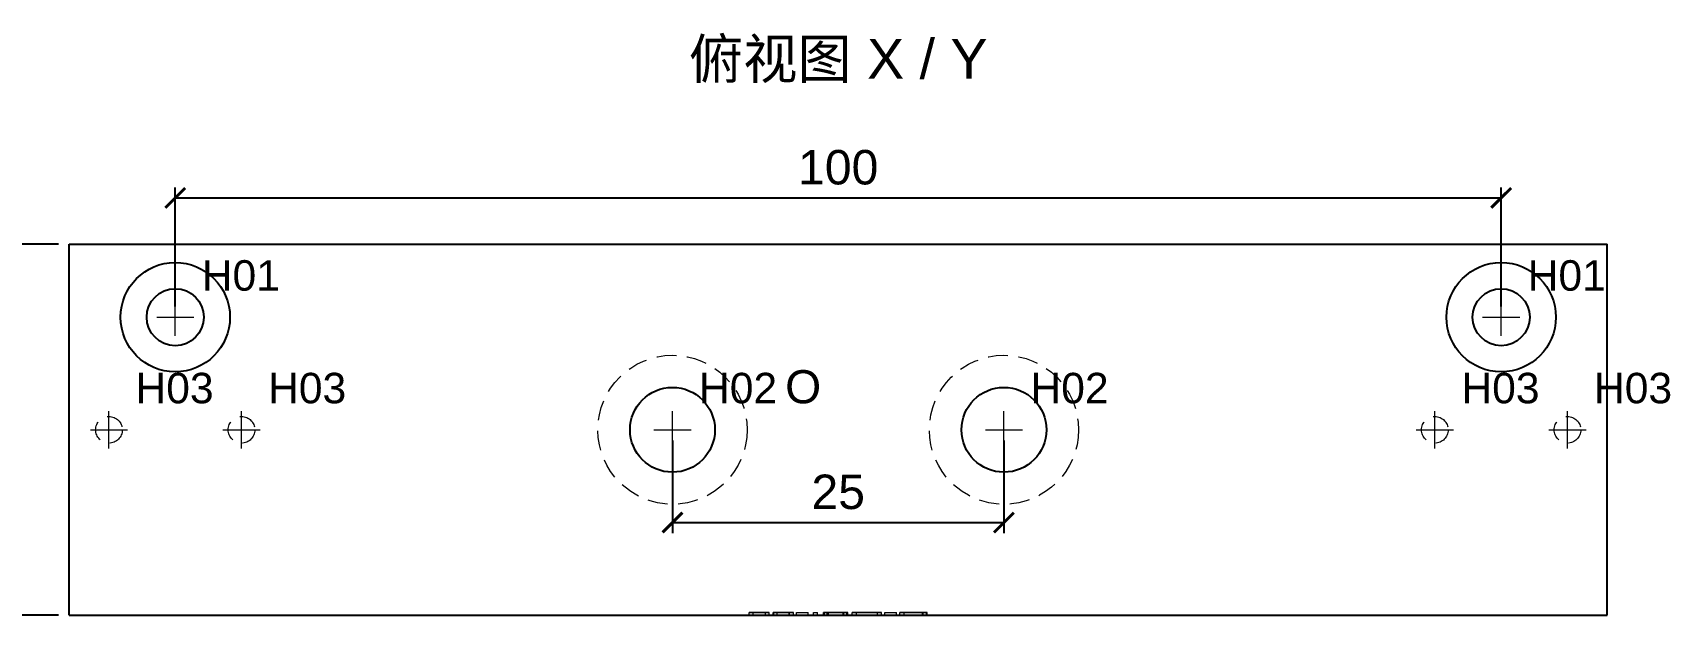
# Model space of a CAD drawing. Header units: millimetres. Extents: x 34 to 678, y 77 to 273.
# Drawn here: x 100.3 to 223.8, y 77.2 to 122 of the extents above; entities that cross this region are included whole.
import ezdxf
from ezdxf.enums import TextEntityAlignment as Align

# ---------------------------------------------------------------- set-up
doc = ezdxf.new("R2010")
doc.units = ezdxf.units.MM
doc.linetypes.add('WP_HIDDEN', pattern=[2.3, 1.5, -0.8])
for name, color, linetype, lineweight in [('ANNOTATIONS', 7, 'CONTINUOUS', 18), ('DIMENSIONS', 7, 'CONTINUOUS', 18), ('HIDDEN', 7, 'WP_HIDDEN', 13), ('VISIBLE', 7, 'CONTINUOUS', 25)]:
    doc.layers.add(name, color=color, linetype=linetype, lineweight=lineweight)
doc.styles.add('CJK', font='Arial Unicode.ttf')
doc.styles.add('OpenSansCondensed-Light', font='OpenSansCondensed-Light.ttf')
doc.dimstyles.new('EZDXF', dxfattribs={"dimtxt": 0.25, "dimasz": 0.175, "dimexe": 0.375, "dimexo": 0.125, "dimgap": 0.1, "dimtad": 1, "dimlfac": 100, "dimzin": 12, "dimdsep": 46, "dimtxsty": 'OpenSansCondensed-Light', "dimblk": 'ARCHTICK', "dimcen": 2.5, "dimazin": 3, "dimtfac": 0.5, "dimtmove": 2, "dimatfit": 3})

# ---------------------------------------------------------------- blocks, each defined once
blk = doc.blocks.new('_ARCHTICK')
at = {"color": 0, "linetype": 'BYBLOCK', "const_width": 0.15}
blk.add_lwpolyline([(-0.5, -0.5), (0.5, 0.5)], dxfattribs=at)

msp = doc.modelspace()

# ---------------------------------------------------------------- linework, layer by layer
at = {"layer": 'ANNOTATIONS'}
for p, q in [((111, 99.1), (111, 101.9)), ((211, 99.1), (211, 101.9)), ((109.6, 100.5), (112.4, 100.5)), ((209.6, 100.5), (212.4, 100.5)), ((106, 90.6), (106, 93.4)), ((116, 90.6), (116, 93.4)), ((148.5, 90.6), (148.5, 93.4)), ((173.5, 90.6), (173.5, 93.4)), ((206, 90.6), (206, 93.4)), ((216, 90.6), (216, 93.4)), ((104.6, 92), (107.4, 92)), ((114.6, 92), (117.4, 92)), ((147.1, 92), (149.9, 92)), ((172.1, 92), (174.9, 92)), ((204.6, 92), (207.4, 92)), ((214.6, 92), (217.4, 92))]:
    msp.add_line(p, q, dxfattribs=at)
at = {"layer": 'HIDDEN'}
for p, q in [((154.28965, 78), (154.28965, 78.2)), ((154.58233, 78), (154.58233, 78.2)), ((155.50943, 78), (155.50943, 78.2)), ((155.80211, 78), (155.80211, 78.2)), ((156.09163, 78), (156.09163, 78.2)), ((156.13434, 78), (156.13434, 78.2)), ((156.13434, 78.2), (156.40804, 78.2)), ((156.40804, 78), (156.13434, 78)), ((156.38431, 78), (156.38431, 78.2)), ((156.40804, 78), (156.40804, 78.2)), ((157.30033, 78), (157.30033, 78.2)), ((157.33197, 78), (157.33197, 78.2)), ((157.33355, 78), (157.33355, 78.2)), ((157.61674, 78), (157.61674, 78.2)), ((157.86196, 78), (157.86196, 78.2)), ((157.86196, 78.2), (158.73685, 78.2)), ((158.73685, 78), (157.86196, 78)), ((158.73685, 78), (158.73685, 78.2)), ((159.14028, 78), (159.14028, 78.2)), ((159.14028, 78.2), (159.4472, 78.2)), ((159.4472, 78), (159.14028, 78)), ((159.4472, 78), (159.4472, 78.2)), ((159.88385, 78), (159.88385, 78.2)), ((159.88385, 78.2), (160.17337, 78.2)), ((160.17337, 78), (159.88385, 78)), ((159.97245, 78), (159.97245, 78.2)), ((160.17337, 78), (160.17337, 78.2)), ((160.26829, 78), (160.26829, 78.2)), ((161.66051, 78.2), (161.36625, 78.2)), ((161.36625, 78), (161.36625, 78.2)), ((161.36625, 78), (161.66051, 78)), ((161.43428, 78), (161.43428, 78.2)), ((161.66051, 78), (161.66051, 78.2)), ((161.73013, 78), (161.73013, 78.2)), ((162.05603, 78), (162.05603, 78.2)), ((162.37245, 78), (162.37245, 78.2)), ((163.95768, 78), (163.95768, 78.2)), ((164.27409, 78), (164.27409, 78.2)), ((164.52248, 78), (164.52248, 78.2)), ((164.52248, 78.2), (165.39736, 78.2)), ((165.39736, 78), (164.52248, 78)), ((165.39736, 78), (165.39736, 78.2)), ((165.65999, 78), (165.65999, 78.2)), ((165.9764, 78), (165.9764, 78.2)), ((167.6708, 78.2), (167.36862, 78.2)), ((167.36862, 78), (167.36862, 78.2)), ((167.36862, 78), (167.6708, 78)), ((167.40343, 78), (167.40343, 78.2)), ((167.40343, 78.2), (167.71035, 78.2)), ((167.71035, 78), (167.40343, 78)), ((167.6708, 78), (167.6708, 78.2)), ((167.71035, 78), (167.71035, 78.2))]:
    msp.add_line(p, q, dxfattribs=at)
for points in [[(154.51905, 78.2), (154.41869, 78.2), (154.347, 78.2), (154.30399, 78.2), (154.28965, 78.2)], [(154.28965, 78.2), (154.29494, 78.2), (154.31081, 78.2), (154.33726, 78.2), (154.37429, 78.2)], [(154.37429, 78), (154.33567, 78), (154.30939, 78), (154.29441, 78), (154.28965, 78)], [(154.28965, 78), (154.30103, 78), (154.33892, 78), (154.40962, 78), (154.45921, 78), (154.51905, 78)], [(154.37429, 78.2), (154.42175, 78.2), (154.4795, 78.2), (154.54753, 78.2), (154.62584, 78.2)], [(154.62584, 78), (154.5466, 78), (154.47828, 78), (154.42089, 78), (154.37429, 78)], [(155.04588, 78.2), (154.88718, 78.2), (154.74647, 78.2), (154.62376, 78.2), (154.51905, 78.2)], [(154.51905, 78), (154.62407, 78), (154.74822, 78), (154.88972, 78), (155.04588, 78)], [(154.58233, 78.2), (154.59069, 78.2), (154.61575, 78.2), (154.65753, 78.2), (154.71602, 78.2)], [(154.72947, 78.2), (154.6651, 78.2), (154.61912, 78.2), (154.59153, 78.2), (154.58233, 78.2)], [(154.71602, 78), (154.6514, 78), (154.61042, 78), (154.58877, 78), (154.58233, 78)], [(154.58233, 78), (154.58954, 78), (154.61363, 78), (154.65882, 78), (154.72947, 78)], [(154.62584, 78.2), (154.71468, 78.2), (154.8143, 78.2), (154.9247, 78.2), (155.04588, 78.2)], [(155.04588, 78), (154.81585, 78), (154.71547, 78), (154.62584, 78)], [(154.71602, 78.2), (154.86533, 78.2), (155.04588, 78.2)], [(155.04588, 78), (154.86425, 78), (154.71602, 78)], [(155.04272, 78.2), (154.86632, 78.2), (154.72947, 78.2)], [(154.72947, 78), (154.79257, 78), (154.86612, 78), (155.04272, 78)], [(155.37574, 78.2), (155.22564, 78.2), (155.04272, 78.2)], [(155.04272, 78), (155.22662, 78), (155.37574, 78)], [(155.04588, 78.2), (155.22109, 78.2), (155.37337, 78.2)], [(155.4675, 78.2), (155.37856, 78.2), (155.27864, 78.2), (155.16775, 78.2), (155.04588, 78.2)], [(155.04588, 78.2), (155.22643, 78.2), (155.37574, 78.2)], [(155.04588, 78), (155.27704, 78), (155.37774, 78), (155.4675, 78)], [(155.37337, 78), (155.22041, 78), (155.04588, 78)], [(155.37574, 78), (155.22753, 78), (155.04588, 78)], [(155.37337, 78.2), (155.50191, 78.2), (155.60593, 78.2)], [(155.60593, 78), (155.50207, 78), (155.37337, 78)], [(155.37574, 78.2), (155.43423, 78.2), (155.47601, 78.2), (155.50107, 78.2), (155.50943, 78.2)], [(155.50943, 78), (155.50298, 78), (155.48131, 78), (155.44032, 78), (155.37574, 78)], [(155.37574, 78), (155.44041, 78), (155.48138, 78), (155.503, 78), (155.50943, 78)], [(155.71826, 78.2), (155.67114, 78.2), (155.61365, 78.2), (155.54576, 78.2), (155.4675, 78.2)], [(155.4675, 78), (155.54667, 78), (155.61484, 78), (155.67199, 78), (155.71826, 78)], [(155.60593, 78.2), (155.6878, 78.2), (155.7499, 78.2)], [(155.7499, 78), (155.6883, 78), (155.60593, 78)], [(155.80211, 78.2), (155.79687, 78.2), (155.78115, 78.2), (155.75494, 78.2), (155.71826, 78.2)], [(155.71826, 78), (155.75648, 78), (155.78252, 78), (155.79738, 78), (155.80211, 78)], [(155.7499, 78.2), (155.78906, 78.2), (155.80211, 78.2)], [(155.80211, 78), (155.78979, 78), (155.7499, 78)], [(156.29097, 78.2), (156.20376, 78.2), (156.14146, 78.2), (156.10409, 78.2), (156.09163, 78.2)], [(156.09163, 78.2), (156.10463, 78.2), (156.14364, 78.2), (156.20865, 78.2), (156.29967, 78.2)], [(156.29967, 78), (156.20761, 78), (156.14233, 78), (156.10401, 78), (156.09163, 78)], [(156.09163, 78), (156.10351, 78), (156.14024, 78), (156.20277, 78), (156.29097, 78)], [(156.3416, 78.2), (156.26397, 78.2), (156.20356, 78.2), (156.16035, 78.2), (156.13434, 78.2)], [(156.13434, 78), (156.15975, 78), (156.20257, 78), (156.26322, 78), (156.3416, 78)], [(156.77825, 78.2), (156.63982, 78.2), (156.51246, 78.2), (156.39618, 78.2), (156.29097, 78.2)], [(156.29097, 78), (156.3956, 78), (156.51242, 78), (156.77825, 78)], [(156.29967, 78.2), (156.41027, 78.2), (156.53401, 78.2), (156.67091, 78.2), (156.82096, 78.2)], [(156.82096, 78), (156.67236, 78), (156.53485, 78), (156.4102, 78), (156.29967, 78)], [(156.78616, 78.2), (156.65633, 78.2), (156.53896, 78.2), (156.43405, 78.2), (156.3416, 78.2)], [(156.3416, 78), (156.43502, 78), (156.5409, 78), (156.65833, 78), (156.78616, 78)], [(156.52512, 78.2), (156.46351, 78.2), (156.41951, 78.2), (156.39311, 78.2), (156.38431, 78.2)], [(156.38431, 78.2), (156.39267, 78.2), (156.41773, 78.2), (156.45951, 78.2), (156.518, 78.2)], [(156.38431, 78), (156.39287, 78), (156.41901, 78), (156.4631, 78), (156.52512, 78)], [(156.518, 78), (156.45925, 78), (156.41739, 78), (156.39249, 78), (156.38431, 78)], [(156.40804, 78.2), (156.45867, 78.2), (156.54094, 78.2)], [(156.54094, 78), (156.45803, 78), (156.40804, 78)], [(156.518, 78.2), (156.6673, 78.2), (156.84786, 78.2)], [(156.84786, 78), (156.66741, 78), (156.518, 78)], [(156.85577, 78.2), (156.67818, 78.2), (156.52512, 78.2)], [(156.52512, 78), (156.67761, 78), (156.85577, 78)], [(156.54094, 78.2), (156.65287, 78.2), (156.79249, 78.2)], [(156.79249, 78), (156.65324, 78), (156.54094, 78)], [(157.09862, 78.2), (156.94456, 78.2), (156.77825, 78.2)], [(156.77825, 78), (156.94451, 78), (157.09862, 78)], [(157.23309, 78.2), (157.02604, 78.2), (156.78616, 78.2)], [(156.78616, 78), (157.02509, 78), (157.23309, 78)], [(156.79249, 78.2), (156.91569, 78.2), (157.02268, 78.2)], [(157.02268, 78), (156.91548, 78), (156.79249, 78)], [(156.82096, 78.2), (157.03751, 78.2), (157.23467, 78.2)], [(157.23467, 78), (157.0374, 78), (156.82096, 78)], [(156.84786, 78.2), (157.02802, 78.2), (157.17297, 78.2)], [(157.17297, 78), (157.02775, 78), (156.84786, 78)], [(157.16981, 78.2), (157.02604, 78.2), (156.85577, 78.2)], [(156.85577, 78), (157.02632, 78), (157.16981, 78)], [(157.02268, 78.2), (157.11266, 78.2), (157.18484, 78.2)], [(157.18484, 78), (157.11268, 78), (157.02268, 78)], [(157.33197, 78.2), (157.23092, 78.2), (157.09862, 78.2)], [(157.09862, 78), (157.23075, 78), (157.33197, 78)], [(157.30033, 78.2), (157.29217, 78.2), (157.2677, 78.2), (157.22691, 78.2), (157.16981, 78.2)], [(157.16981, 78), (157.22747, 78), (157.26832, 78), (157.29245, 78), (157.30033, 78)], [(157.17297, 78.2), (157.22869, 78.2), (157.26849, 78.2), (157.29237, 78.2), (157.30033, 78.2)], [(157.30033, 78), (157.29266, 78), (157.26916, 78), (157.22931, 78), (157.17297, 78)], [(157.18484, 78.2), (157.24298, 78.2), (157.29084, 78.2)], [(157.29084, 78), (157.24339, 78), (157.18484, 78)], [(157.52024, 78.2), (157.4661, 78.2), (157.4002, 78.2), (157.32253, 78.2), (157.23309, 78.2)], [(157.23309, 78), (157.3235, 78), (157.40154, 78), (157.46708, 78), (157.52024, 78)], [(157.23467, 78.2), (157.32278, 78.2), (157.3996, 78.2), (157.46516, 78.2), (157.51945, 78.2)], [(157.51945, 78), (157.46566, 78), (157.40021, 78), (157.32314, 78), (157.23467, 78)], [(157.29084, 78.2), (157.32287, 78.2), (157.33355, 78.2)], [(157.33355, 78), (157.32288, 78), (157.29084, 78)], [(157.33355, 78.2), (157.33197, 78.2)], [(157.33197, 78), (157.33355, 78)], [(157.51945, 78.2), (157.56201, 78.2), (157.59242, 78.2), (157.61066, 78.2), (157.61674, 78.2)], [(157.61674, 78), (157.61141, 78), (157.59443, 78), (157.56426, 78), (157.51945, 78)], [(157.61674, 78.2), (157.61071, 78.2), (157.59262, 78.2), (157.56246, 78.2), (157.52024, 78.2)], [(157.52024, 78), (157.56454, 78), (157.59447, 78), (157.6114, 78), (157.61674, 78)], [(160.01121, 78.2), (159.95786, 78.2), (159.91885, 78.2), (159.89418, 78.2), (159.88385, 78.2)], [(159.88385, 78), (159.89409, 78), (159.91871, 78), (159.95778, 78), (160.01121, 78)], [(160.05392, 78.2), (160.01828, 78.2), (159.99281, 78.2), (159.97754, 78.2), (159.97245, 78.2)], [(159.97245, 78.2), (159.97868, 78.2), (159.99736, 78.2), (160.02851, 78.2), (160.07212, 78.2)], [(160.07212, 78), (160.02861, 78), (159.99742, 78), (159.97868, 78), (159.97245, 78)], [(159.97245, 78), (159.97751, 78), (159.99277, 78), (160.01826, 78), (160.05392, 78)], [(160.34502, 78.2), (160.24436, 78.2), (160.15517, 78.2), (160.07746, 78.2), (160.01121, 78.2)], [(160.01121, 78), (160.07756, 78), (160.15553, 78), (160.24483, 78), (160.34502, 78)], [(160.30152, 78.2), (160.22375, 78.2), (160.15656, 78.2), (160.09995, 78.2), (160.05392, 78.2)], [(160.05392, 78), (160.10031, 78), (160.15722, 78), (160.30152, 78)], [(160.07212, 78.2), (160.12769, 78.2), (160.19473, 78.2), (160.27324, 78.2), (160.36322, 78.2)], [(160.36322, 78), (160.27389, 78), (160.19534, 78), (160.12798, 78), (160.07212, 78)], [(160.17337, 78.2), (160.20758, 78.2), (160.26908, 78.2)], [(160.26908, 78), (160.2073, 78), (160.17337, 78)], [(160.39565, 78.2), (160.33993, 78.2), (160.30013, 78.2), (160.27625, 78.2), (160.26829, 78.2)], [(160.26829, 78.2), (160.27393, 78.2), (160.29084, 78.2), (160.31902, 78.2), (160.35847, 78.2)], [(160.35847, 78), (160.31903, 78), (160.29082, 78), (160.27391, 78), (160.26829, 78)], [(160.26829, 78), (160.27628, 78), (160.30031, 78), (160.34022, 78), (160.39565, 78)], [(160.26908, 78.2), (160.31185, 78.2), (160.365, 78.2), (160.42853, 78.2), (160.50244, 78.2)], [(160.50244, 78), (160.36562, 78), (160.31219, 78), (160.26908, 78)], [(160.74924, 78.2), (160.60142, 78.2), (160.47752, 78.2), (160.37755, 78.2), (160.30152, 78.2)], [(160.30152, 78), (160.38212, 78), (160.48549, 78), (160.60879, 78), (160.74924, 78)], [(160.87264, 78.2), (160.72161, 78.2), (160.58332, 78.2), (160.45779, 78.2), (160.34502, 78.2)], [(160.34502, 78), (160.46079, 78), (160.58797, 78), (160.87264, 78)], [(160.35847, 78.2), (160.42062, 78.2), (160.51846, 78.2), (160.65199, 78.2), (160.82123, 78.2)], [(160.82123, 78), (160.66432, 78), (160.53082, 78), (160.42676, 78), (160.35847, 78)], [(160.36322, 78.2), (160.56533, 78.2), (160.78879, 78.2)], [(160.78879, 78), (160.56639, 78), (160.36322, 78)], [(160.80145, 78.2), (160.67167, 78.2), (160.56078, 78.2), (160.46877, 78.2), (160.39565, 78.2)], [(160.39565, 78), (160.47121, 78), (160.56516, 78), (160.67585, 78), (160.80145, 78)], [(160.50244, 78.2), (160.67053, 78.2), (160.8584, 78.2)], [(160.8584, 78), (160.67127, 78), (160.50244, 78)], [(161.16216, 78.2), (161.10135, 78.2), (161.01226, 78.2), (160.89489, 78.2), (160.74924, 78.2)], [(160.74924, 78), (160.88653, 78), (161.00372, 78), (161.0969, 78), (161.16216, 78)], [(160.78879, 78.2), (161.03144, 78.2), (161.24364, 78.2)], [(161.24364, 78), (161.0295, 78), (160.78879, 78)], [(161.20567, 78.2), (161.12909, 78.2), (161.03619, 78.2), (160.92698, 78.2), (160.80145, 78.2)], [(160.80145, 78), (160.9237, 78), (161.03275, 78), (161.12716, 78), (161.20567, 78)], [(160.82123, 78.2), (160.99362, 78.2), (161.13665, 78.2), (161.25031, 78.2), (161.33461, 78.2)], [(161.33461, 78), (161.24329, 78), (161.1243, 78), (160.98222, 78), (160.82123, 78)], [(160.8584, 78.2), (161.02373, 78.2), (161.16849, 78.2)], [(161.16849, 78), (161.02302, 78), (160.8584, 78)], [(161.31958, 78.2), (161.10857, 78.2), (160.87264, 78.2)], [(160.87264, 78), (161.10728, 78), (161.31958, 78)], [(161.371, 78.2), (161.33421, 78.2), (161.28715, 78.2), (161.2298, 78.2), (161.16216, 78.2)], [(161.16216, 78), (161.28648, 78), (161.33384, 78), (161.371, 78)], [(161.16849, 78.2), (161.28576, 78.2), (161.36862, 78.2)], [(161.36862, 78), (161.28537, 78), (161.16849, 78)], [(161.36625, 78.2), (161.34731, 78.2), (161.31424, 78.2), (161.26702, 78.2), (161.20567, 78.2)], [(161.20567, 78), (161.26751, 78), (161.31485, 78), (161.34768, 78), (161.36625, 78)], [(161.24364, 78.2), (161.33644, 78.2), (161.41786, 78.2), (161.48792, 78.2), (161.54661, 78.2)], [(161.54661, 78), (161.48767, 78), (161.41731, 78), (161.33583, 78), (161.24364, 78)], [(161.62413, 78.2), (161.56534, 78.2), (161.49499, 78.2), (161.41307, 78.2), (161.31958, 78.2)], [(161.31958, 78), (161.4124, 78), (161.49436, 78), (161.56504, 78), (161.62413, 78)], [(161.33461, 78.2), (161.42924, 78.2), (161.51061, 78.2), (161.57874, 78.2), (161.63362, 78.2)], [(161.63362, 78), (161.57803, 78), (161.50932, 78), (161.42798, 78), (161.33461, 78)], [(161.36862, 78.2), (161.41786, 78.2), (161.43428, 78.2)], [(161.43428, 78), (161.41785, 78), (161.36862, 78)], [(161.43428, 78.2), (161.41846, 78.2), (161.371, 78.2)], [(161.371, 78), (161.41848, 78), (161.43428, 78)], [(161.54661, 78.2), (161.59347, 78.2), (161.62808, 78.2), (161.65043, 78.2), (161.66051, 78.2)], [(161.66051, 78), (161.6505, 78), (161.62819, 78), (161.59354, 78), (161.54661, 78)], [(161.73013, 78.2), (161.7235, 78.2), (161.70363, 78.2), (161.6705, 78.2), (161.62413, 78.2)], [(161.62413, 78), (161.67035, 78), (161.70354, 78), (161.72348, 78), (161.73013, 78)], [(161.63362, 78.2), (161.67584, 78.2), (161.706, 78.2), (161.72409, 78.2), (161.73013, 78.2)], [(161.73013, 78), (161.72415, 78), (161.70611, 78), (161.67592, 78), (161.63362, 78)], [(162.18893, 78.2), (162.13078, 78.2), (162.08926, 78.2), (162.06434, 78.2), (162.05603, 78.2)], [(162.05603, 78.2), (162.07541, 78.2), (162.13355, 78.2), (162.23045, 78.2), (162.36612, 78.2)], [(162.36612, 78), (162.29059, 78), (162.22569, 78), (162.17166, 78), (162.12845, 78), (162.09581, 78), (162.07326, 78), (162.05603, 78)], [(162.05603, 78), (162.0643, 78), (162.08924, 78), (162.13085, 78), (162.18893, 78)], [(162.5797, 78.2), (162.45857, 78.2), (162.35307, 78.2), (162.26318, 78.2), (162.18893, 78.2)], [(162.18893, 78), (162.26292, 78), (162.35299, 78), (162.45881, 78), (162.5797, 78)], [(162.36612, 78.2), (162.53243, 78.2), (162.72129, 78.2), (162.9327, 78.2), (163.16664, 78.2)], [(163.16664, 78), (162.93827, 78), (162.72552, 78), (162.5335, 78), (162.36612, 78)], [(162.37245, 78.2), (162.38654, 78.2), (162.42881, 78.2), (162.49926, 78.2), (162.59789, 78.2)], [(162.60738, 78.2), (162.5046, 78.2), (162.43118, 78.2), (162.38713, 78.2), (162.37245, 78.2)], [(162.59789, 78), (162.49699, 78), (162.42634, 78), (162.38547, 78), (162.37245, 78)], [(162.37245, 78), (162.38484, 78), (162.42531, 78), (162.49853, 78), (162.60738, 78)], [(163.16506, 78.2), (162.85498, 78.2), (162.5797, 78.2)], [(162.5797, 78), (162.85665, 78), (163.16506, 78)], [(162.59789, 78.2), (162.71778, 78.2), (162.85201, 78.2), (163.00058, 78.2), (163.16348, 78.2)], [(163.16348, 78), (163.00212, 78), (162.85268, 78), (162.71742, 78), (162.59789, 78)], [(163.16823, 78.2), (163.01096, 78.2), (162.86506, 78.2), (162.73054, 78.2), (162.60738, 78.2)], [(162.60738, 78), (162.72992, 78), (162.86515, 78), (163.16823, 78)], [(163.16348, 78.2), (163.32905, 78.2), (163.4793, 78.2), (163.61422, 78.2), (163.73382, 78.2)], [(163.73382, 78), (163.61435, 78), (163.47823, 78), (163.32714, 78), (163.16348, 78)], [(163.72828, 78.2), (163.45695, 78.2), (163.16506, 78.2)], [(163.16506, 78), (163.45668, 78), (163.72828, 78)], [(163.16664, 78.2), (163.47198, 78.2), (163.74568, 78.2)], [(163.74568, 78), (163.4706, 78), (163.16664, 78)], [(163.58194, 78.2), (163.38635, 78.2), (163.16823, 78.2)], [(163.16823, 78), (163.38591, 78), (163.58194, 78)], [(163.86196, 78.2), (163.80857, 78.2), (163.7441, 78.2), (163.66856, 78.2), (163.58194, 78.2)], [(163.58194, 78), (163.66873, 78), (163.74447, 78), (163.80891, 78), (163.86196, 78)], [(164.13171, 78.2), (164.0531, 78.2), (163.95966, 78.2), (163.85138, 78.2), (163.72828, 78.2)], [(163.72828, 78), (163.85163, 78), (163.96034, 78), (164.05379, 78), (164.13171, 78)], [(163.73382, 78.2), (163.83176, 78.2), (163.90171, 78.2), (163.94369, 78.2), (163.95768, 78.2)], [(163.95768, 78), (163.94503, 78), (163.90495, 78), (163.83491, 78), (163.73382, 78)], [(163.74568, 78.2), (163.86696, 78.2), (163.97291, 78.2), (164.06353, 78.2), (164.13883, 78.2)], [(164.13883, 78), (164.06392, 78), (163.97317, 78), (163.86687, 78), (163.74568, 78)], [(163.95768, 78.2), (163.9517, 78.2), (163.93375, 78.2), (163.90384, 78.2), (163.86196, 78.2)], [(163.86196, 78), (163.90436, 78), (163.93425, 78), (163.9519, 78), (163.95768, 78)], [(164.27409, 78.2), (164.26519, 78.2), (164.2385, 78.2), (164.194, 78.2), (164.13171, 78.2)], [(164.13171, 78), (164.19463, 78), (164.23916, 78), (164.26548, 78), (164.27409, 78)], [(164.13883, 78.2), (164.19801, 78.2), (164.24028, 78.2), (164.26564, 78.2), (164.27409, 78.2)], [(164.27409, 78), (164.26592, 78), (164.24093, 78), (164.19865, 78), (164.13883, 78)], [(165.7826, 78.2), (165.72896, 78.2), (165.69064, 78.2), (165.66765, 78.2), (165.65999, 78.2)], [(165.65999, 78.2), (165.66864, 78.2), (165.69459, 78.2), (165.73785, 78.2), (165.79842, 78.2)], [(165.79842, 78), (165.73689, 78), (165.69365, 78), (165.66825, 78), (165.65999, 78)], [(165.65999, 78), (165.66753, 78), (165.69039, 78), (165.72874, 78), (165.7826, 78)], [(166.14015, 78.2), (166.0297, 78.2), (165.93329, 78.2), (165.85092, 78.2), (165.7826, 78.2)], [(165.7826, 78), (165.84985, 78), (165.93193, 78), (166.02881, 78), (166.14015, 78)], [(165.79842, 78.2), (165.87495, 78.2), (165.96612, 78.2), (166.07192, 78.2), (166.19235, 78.2)], [(166.19235, 78), (166.0718, 78), (165.9656, 78), (165.87438, 78), (165.79842, 78)], [(166.04918, 78.2), (165.99459, 78.2), (165.9764, 78.2)], [(165.9764, 78.2), (165.98179, 78.2), (165.99796, 78.2), (166.0249, 78.2), (166.06262, 78.2)], [(166.06262, 78), (166.02434, 78), (165.99743, 78), (165.98158, 78), (165.9764, 78)], [(165.9764, 78), (165.99458, 78), (166.04918, 78)], [(166.30152, 78.2), (166.21841, 78.2), (166.14865, 78.2), (166.09224, 78.2), (166.04918, 78.2)], [(166.04918, 78), (166.09204, 78), (166.14848, 78), (166.2184, 78), (166.30152, 78)], [(166.06262, 78.2), (166.11172, 78.2), (166.17278, 78.2), (166.2458, 78.2), (166.33078, 78.2)], [(166.33078, 78), (166.24542, 78), (166.17215, 78), (166.11121, 78), (166.06262, 78)], [(166.75003, 78.2), (166.57131, 78.2), (166.41009, 78.2), (166.26636, 78.2), (166.14015, 78.2)], [(166.14015, 78), (166.27043, 78), (166.41684, 78), (166.57739, 78), (166.75003, 78)], [(166.19235, 78.2), (166.46071, 78.2), (166.75478, 78.2)], [(166.75478, 78), (166.46169, 78), (166.19235, 78)], [(166.74845, 78.2), (166.62025, 78.2), (166.50303, 78.2), (166.39679, 78.2), (166.30152, 78.2)], [(166.30152, 78), (166.39796, 78), (166.50512, 78), (166.74845, 78)], [(166.33078, 78.2), (166.52024, 78.2), (166.72472, 78.2)], [(166.72472, 78), (166.52023, 78), (166.33078, 78)], [(166.72472, 78.2), (166.96282, 78.2), (167.16137, 78.2)], [(167.16137, 78), (167.06657, 78), (166.96171, 78), (166.72472, 78)], [(167.13448, 78.2), (166.96124, 78.2), (166.74845, 78.2)], [(166.74845, 78), (166.95982, 78), (167.13448, 78)], [(167.36309, 78.2), (167.23074, 78.2), (167.08444, 78.2), (166.92421, 78.2), (166.75003, 78.2)], [(166.75003, 78), (166.92097, 78), (167.08133, 78), (167.22924, 78), (167.36309, 78)], [(166.75478, 78.2), (166.92189, 78.2), (167.07515, 78.2), (167.21457, 78.2), (167.34015, 78.2)], [(167.34015, 78), (167.21267, 78), (167.07161, 78), (166.91842, 78), (166.75478, 78)], [(167.36862, 78.2), (167.26974, 78.2), (167.13448, 78.2)], [(167.13448, 78), (167.20793, 78), (167.27139, 78), (167.36862, 78)], [(167.16137, 78.2), (167.24354, 78.2), (167.31127, 78.2), (167.36457, 78.2), (167.40343, 78.2)], [(167.40343, 78), (167.36567, 78), (167.31297, 78), (167.24489, 78), (167.16137, 78)], [(167.34015, 78.2), (167.4498, 78.2), (167.54146, 78.2), (167.61513, 78.2), (167.6708, 78.2)], [(167.6708, 78), (167.61621, 78), (167.54292, 78), (167.45076, 78), (167.34015, 78)], [(167.71035, 78.2), (167.65246, 78.2), (167.57528, 78.2), (167.47882, 78.2), (167.36309, 78.2)], [(167.36309, 78), (167.48106, 78), (167.57823, 78), (167.65444, 78), (167.71035, 78)]]:
    msp.add_lwpolyline(points, dxfattribs=at)
for centre, radius in [((148.5, 92), 5.625), ((173.5, 92), 5.625), ((106, 92), 1.005), ((116, 92), 1.005), ((206, 92), 1.005), ((216, 92), 1.005)]:
    msp.add_circle(centre, radius, dxfattribs=at)
at = {"layer": 'VISIBLE'}
for p, q in [((103, 78), (103, 106)), ((103, 106), (219, 106)), ((219, 78), (219, 106)), ((103, 78), (219, 78))]:
    msp.add_line(p, q, dxfattribs=at)
for centre, radius in [((111, 100.5), 4.125), ((211, 100.5), 4.125), ((111, 100.5), 2.15), ((211, 100.5), 2.15), ((148.5, 92), 3.2), ((173.5, 92), 3.2)]:
    msp.add_circle(centre, radius, dxfattribs=at)

# ---------------------------------------------------------------- texts
at = {"layer": 'ANNOTATIONS', "style": 'CJK'}
msp.add_text('俯视图 X / Y', height=3, dxfattribs=at).set_placement((161, 118.5), align=Align.CENTER)
for s, height, p in [('H01', 2.3, (113, 102.5)), ('H01', 2.3, (213, 102.5)), ('H03', 2.3, (108, 94)), ('H03', 2.3, (118, 94)), ('H02', 2.3, (150.5, 94)), ('O', 2.5, (157, 94)), ('H02', 2.3, (175.5, 94)), ('H03', 2.3, (208, 94)), ('H03', 2.3, (218, 94))]:
    msp.add_text(s, height=height, dxfattribs=at).set_placement(p)

# ---------------------------------------------------------------- dimensions: what is measured, and where the dimension line sits
at = {"layer": 'DIMENSIONS'}
for base, p1, p2, text in [((111, 109.5), (111, 100.5), (211, 100.5), '100'), ((148.5, 85), (148.5, 92), (173.5, 92), '25')]:
    msp.add_linear_dim(base=base, p1=p1, p2=p2, text=text, dimstyle='EZDXF', override={"dimtxt": 2.6, "dimasz": 1.5, "dimexe": 0.8, "dimexo": 0.8, "dimgap": 1, "dimdec": 4, "dimlfac": 1, "dimzin": 8, "dimtxsty": 'CJK', "dimclrd": 7, "dimclre": 7, "dimclrt": 7}, dxfattribs=at).render()
msp.add_linear_dim(base=(96, 78), p1=(103, 78), p2=(103, 106), angle=90, dimstyle='EZDXF', override={"dimtxt": 2.6, "dimasz": 1.5, "dimexe": 0.8, "dimexo": 0.8, "dimgap": 1, "dimdec": 4, "dimlfac": 1, "dimzin": 8, "dimtxsty": 'CJK', "dimclrd": 7, "dimclre": 7, "dimclrt": 7}, dxfattribs=at).render()

doc.saveas('drawing.dxf')
